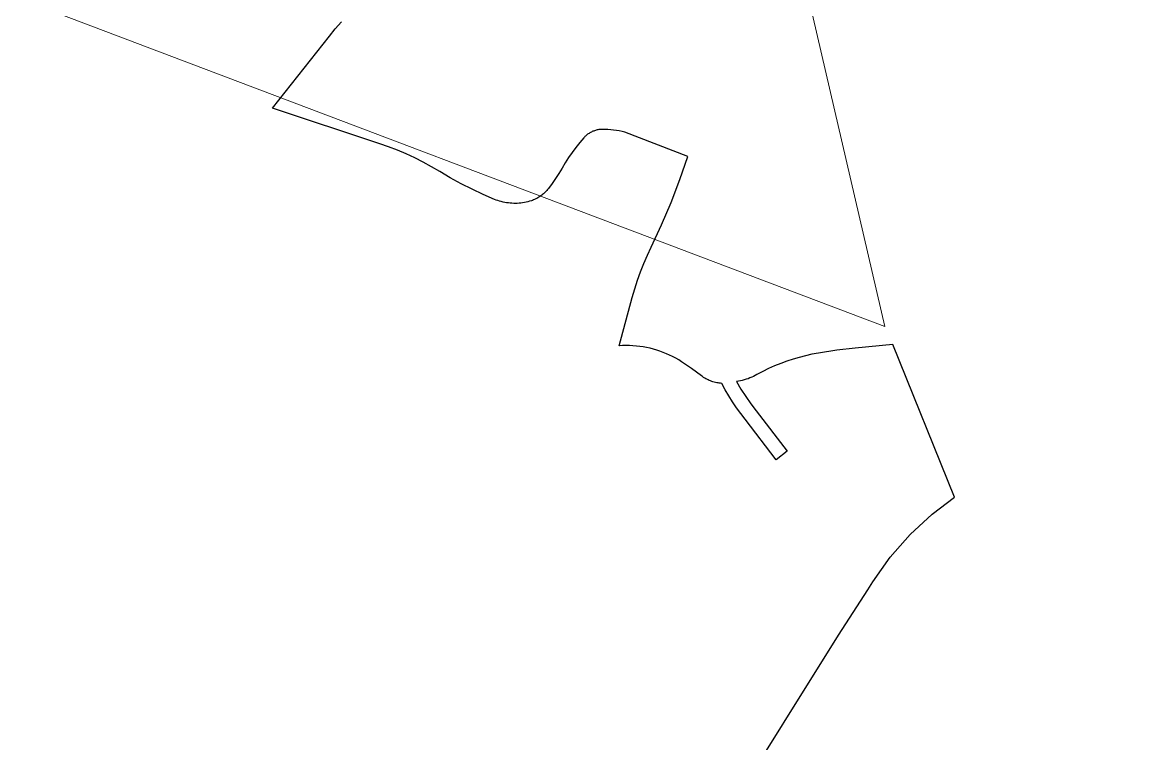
# Model space of a CAD drawing. Header units: millimetres. Extents: x 617751 to 636088, y 68402 to 77988.
# Drawn here: x 623718.1 to 623958.8, y 70150.4 to 70304.6 of the extents above; entities that cross this region are included whole.
import ezdxf

# ---------------------------------------------------------------- set-up
doc = ezdxf.new("R2010")
doc.units = ezdxf.units.MM
doc.header["$LTSCALE"] = 3
doc.header["$MEASUREMENT"] = 0
doc.layers.add('ALINHAMENTO PREDIAL', color=120, linetype='Continuous')
doc.layers.add('BAIRRO', color=30, linetype='Continuous')

msp = doc.modelspace()

# ---------------------------------------------------------------- linework, layer by layer
at = {"layer": 'ALINHAMENTO PREDIAL'}
msp.add_lwpolyline([(623869.15, 70135.72), (623892.76, 70173.51), (623899.04, 70183.24), (623900.1, 70184.95), (623903.79, 70190.18), (623908.04, 70195.03), (623912.76, 70199.42), (623917.57, 70203.01), (623904.35, 70235.71), (623896.31, 70234.92), (623892.36, 70234.46), (623888.43, 70233.86), (623887.06, 70233.6), (623885.69, 70233.3), (623884.34, 70232.95), (623883, 70232.56), (623881.67, 70232.12), (623880.36, 70231.64), (623879.06, 70231.11), (623877.79, 70230.54), (623876.53, 70229.93), (623875.29, 70229.28), (623874.92, 70229.08), (623874.54, 70228.88), (623874.16, 70228.7), (623873.77, 70228.54), (623873.37, 70228.39), (623872.97, 70228.25), (623872.56, 70228.13), (623872.15, 70228.02), (623871.74, 70227.92), (623871.32, 70227.84), (623870.9, 70227.78), (623871.87, 70226.16), (623872.9, 70224.58), (623873.97, 70223.03), (623875.1, 70221.52), (623881.75, 70212.88), (623879.38, 70211.06), (623872.73, 70219.7), (623871.81, 70220.91), (623870.93, 70222.15), (623870.08, 70223.42), (623869.27, 70224.72), (623868.51, 70226.03), (623867.78, 70227.37), (623867.5, 70227.4), (623867.22, 70227.43), (623866.95, 70227.47), (623866.68, 70227.52), (623866.4, 70227.58), (623866.13, 70227.65), (623865.87, 70227.73), (623865.6, 70227.81), (623865.34, 70227.91), (623865.09, 70228.02), (623864.83, 70228.13), (623864.58, 70228.25), (623864.34, 70228.38), (623864.1, 70228.52), (623863.86, 70228.67), (623863.63, 70228.83), (623863.41, 70228.99), (623861.31, 70230.53), (623859.16, 70231.99), (623858.54, 70232.39), (623857.9, 70232.76), (623857.24, 70233.11), (623856.58, 70233.43), (623855.91, 70233.73), (623855.22, 70234.01), (623854.53, 70234.27), (623853.83, 70234.5), (623853.12, 70234.71), (623852.4, 70234.89), (623851.68, 70235.05), (623850.95, 70235.18), (623850.22, 70235.29), (623849.49, 70235.37), (623848.75, 70235.43), (623848.01, 70235.47), (623847.27, 70235.47), (623846.53, 70235.45), (623845.79, 70235.41), (623848.61, 70245.77), (623849.15, 70247.61), (623849.74, 70249.43), (623850.38, 70251.23), (623851.09, 70253.01), (623851.85, 70254.77), (623852.66, 70256.5), (623854.88, 70261.26), (623856.93, 70266.08), (623858.81, 70270.98), (623860.51, 70275.94), (623846.99, 70281.09), (623846.41, 70281.24), (623845.81, 70281.37), (623845.21, 70281.48), (623844.61, 70281.57), (623844.01, 70281.63), (623843.4, 70281.68), (623842.8, 70281.7), (623842.19, 70281.71), (623842, 70281.7), (623841.81, 70281.69), (623841.63, 70281.67), (623841.44, 70281.65), (623841.26, 70281.62), (623841.08, 70281.58), (623840.89, 70281.53), (623840.71, 70281.48), (623840.54, 70281.43), (623840.36, 70281.36), (623840.19, 70281.3), (623840.01, 70281.22), (623839.85, 70281.14), (623839.68, 70281.05), (623839.52, 70280.96), (623839.36, 70280.86), (623839.2, 70280.76), (623839.05, 70280.65), (623838.9, 70280.53), (623838.76, 70280.41), (623838.62, 70280.29), (623838.48, 70280.16), (623838.35, 70280.03), (623838.23, 70279.89), (623837.37, 70278.88), (623836.54, 70277.84), (623835.75, 70276.77), (623834.99, 70275.68), (623834.27, 70274.56), (623833.58, 70273.43), (623832.9, 70272.3), (623832.19, 70271.19), (623831.44, 70270.11), (623830.66, 70269.04), (623830.5, 70268.84), (623830.34, 70268.65), (623830.17, 70268.46), (623829.99, 70268.28), (623829.81, 70268.11), (623829.63, 70267.94), (623829.43, 70267.77), (623829.23, 70267.61), (623829.03, 70267.46), (623828.82, 70267.32), (623828.61, 70267.19), (623828.39, 70267.06), (623828.17, 70266.94), (623827.95, 70266.82), (623827.72, 70266.72), (623827.48, 70266.62), (623827.25, 70266.53), (623827.01, 70266.44), (623826.64, 70266.33), (623826.27, 70266.23), (623825.9, 70266.14), (623825.52, 70266.07), (623825.14, 70266.01), (623824.76, 70265.96), (623824.38, 70265.92), (623824, 70265.89), (623823.62, 70265.88), (623823.23, 70265.88), (623822.85, 70265.9), (623822.47, 70265.93), (623822.09, 70265.97), (623821.71, 70266.02), (623821.33, 70266.09), (623820.96, 70266.16), (623820.58, 70266.25), (623820.21, 70266.36), (623819.85, 70266.47), (623819.49, 70266.6), (623819.13, 70266.74), (623816.71, 70267.78), (623814.33, 70268.9), (623811.98, 70270.09), (623809.67, 70271.36), (623807.4, 70272.69), (623805.65, 70273.72), (623803.87, 70274.69), (623802.06, 70275.6), (623800.22, 70276.45), (623798.36, 70277.24), (623796.47, 70277.97), (623794.56, 70278.64), (623771.62, 70286.22), (623783.81, 70301.65), (623785.07, 70303.21), (623786.37, 70304.73)], dxfattribs=at)
msp.add_lwpolyline([(623869.15, 70135.72), (623892.76, 70173.51), (623899.04, 70183.24), (623900.1, 70184.95), (623903.79, 70190.18), (623908.04, 70195.03), (623912.76, 70199.42), (623917.57, 70203.01), (623904.35, 70235.71), (623896.31, 70234.92), (623892.36, 70234.46), (623888.43, 70233.86), (623887.06, 70233.6), (623885.69, 70233.3), (623884.34, 70232.95), (623883, 70232.56), (623881.67, 70232.12), (623880.36, 70231.64), (623879.06, 70231.11), (623877.79, 70230.54), (623876.53, 70229.93), (623875.29, 70229.28), (623874.92, 70229.08), (623874.54, 70228.88), (623874.16, 70228.7), (623873.77, 70228.54), (623873.37, 70228.39), (623872.97, 70228.25), (623872.56, 70228.13), (623872.15, 70228.02), (623871.74, 70227.92), (623871.32, 70227.84), (623870.9, 70227.78), (623871.87, 70226.16), (623872.9, 70224.58), (623873.97, 70223.03), (623875.1, 70221.52), (623881.75, 70212.88), (623879.38, 70211.06), (623872.73, 70219.7), (623871.81, 70220.91), (623870.93, 70222.15), (623870.08, 70223.42), (623869.27, 70224.72), (623868.51, 70226.03), (623867.78, 70227.37), (623867.5, 70227.4), (623867.22, 70227.43), (623866.95, 70227.47), (623866.68, 70227.52), (623866.4, 70227.58), (623866.13, 70227.65), (623865.87, 70227.73), (623865.6, 70227.81), (623865.34, 70227.91), (623865.09, 70228.02), (623864.83, 70228.13), (623864.58, 70228.25), (623864.34, 70228.38), (623864.1, 70228.52), (623863.86, 70228.67), (623863.63, 70228.83), (623863.41, 70228.99), (623861.31, 70230.53), (623859.16, 70231.99), (623858.54, 70232.39), (623857.9, 70232.76), (623857.24, 70233.11), (623856.58, 70233.43), (623855.91, 70233.73), (623855.22, 70234.01), (623854.53, 70234.27), (623853.83, 70234.5), (623853.12, 70234.71), (623852.4, 70234.89), (623851.68, 70235.05), (623850.95, 70235.18), (623850.22, 70235.29), (623849.49, 70235.37), (623848.75, 70235.43), (623848.01, 70235.47), (623847.27, 70235.47), (623846.53, 70235.45), (623845.79, 70235.41), (623848.61, 70245.77), (623849.15, 70247.61), (623849.74, 70249.43), (623850.38, 70251.23), (623851.09, 70253.01), (623851.85, 70254.77), (623852.66, 70256.5), (623854.88, 70261.26), (623856.93, 70266.08), (623858.81, 70270.98), (623860.51, 70275.94), (623846.99, 70281.09), (623846.41, 70281.24), (623845.81, 70281.37), (623845.21, 70281.48), (623844.61, 70281.57), (623844.01, 70281.63), (623843.4, 70281.68), (623842.8, 70281.7), (623842.19, 70281.71), (623842, 70281.7), (623841.81, 70281.69), (623841.63, 70281.67), (623841.44, 70281.65), (623841.26, 70281.62), (623841.08, 70281.58), (623840.89, 70281.53), (623840.71, 70281.48), (623840.54, 70281.43), (623840.36, 70281.36), (623840.19, 70281.3), (623840.01, 70281.22), (623839.85, 70281.14), (623839.68, 70281.05), (623839.52, 70280.96), (623839.36, 70280.86), (623839.2, 70280.76), (623839.05, 70280.65), (623838.9, 70280.53), (623838.76, 70280.41), (623838.62, 70280.29), (623838.48, 70280.16), (623838.35, 70280.03), (623838.23, 70279.89), (623837.37, 70278.88), (623836.54, 70277.84), (623835.75, 70276.77), (623834.99, 70275.68), (623834.27, 70274.56), (623833.58, 70273.43), (623832.9, 70272.3), (623832.19, 70271.19), (623831.44, 70270.11), (623830.66, 70269.04), (623830.5, 70268.84), (623830.34, 70268.65), (623830.17, 70268.46), (623829.99, 70268.28), (623829.81, 70268.11), (623829.63, 70267.94), (623829.43, 70267.77), (623829.23, 70267.61), (623829.03, 70267.46), (623828.82, 70267.32), (623828.61, 70267.19), (623828.39, 70267.06), (623828.17, 70266.94), (623827.95, 70266.82), (623827.72, 70266.72), (623827.48, 70266.62), (623827.25, 70266.53), (623827.01, 70266.44), (623826.64, 70266.33), (623826.27, 70266.23), (623825.9, 70266.14), (623825.52, 70266.07), (623825.14, 70266.01), (623824.76, 70265.96), (623824.38, 70265.92), (623824, 70265.89), (623823.62, 70265.88), (623823.23, 70265.88), (623822.85, 70265.9), (623822.47, 70265.93), (623822.09, 70265.97), (623821.71, 70266.02), (623821.33, 70266.09), (623820.96, 70266.16), (623820.58, 70266.25), (623820.21, 70266.36), (623819.85, 70266.47), (623819.49, 70266.6), (623819.13, 70266.74), (623816.71, 70267.78), (623814.33, 70268.9), (623811.98, 70270.09), (623809.67, 70271.36), (623807.4, 70272.69), (623805.65, 70273.72), (623803.87, 70274.69), (623802.06, 70275.6), (623800.22, 70276.45), (623798.36, 70277.24), (623796.47, 70277.97), (623794.56, 70278.64), (623771.62, 70286.22), (623783.81, 70301.65), (623785.07, 70303.21), (623786.37, 70304.73)], dxfattribs=at)
msp.add_lwpolyline([(623869.15, 70135.72), (623892.76, 70173.51), (623899.04, 70183.24), (623900.1, 70184.95), (623903.79, 70190.18), (623908.04, 70195.03), (623912.76, 70199.42), (623917.57, 70203.01), (623904.35, 70235.71), (623896.31, 70234.92), (623892.36, 70234.46), (623888.43, 70233.86), (623887.06, 70233.6), (623885.69, 70233.3), (623884.34, 70232.95), (623883, 70232.56), (623881.67, 70232.12), (623880.36, 70231.64), (623879.06, 70231.11), (623877.79, 70230.54), (623876.53, 70229.93), (623875.29, 70229.28), (623874.92, 70229.08), (623874.54, 70228.88), (623874.16, 70228.7), (623873.77, 70228.54), (623873.37, 70228.39), (623872.97, 70228.25), (623872.56, 70228.13), (623872.15, 70228.02), (623871.74, 70227.92), (623871.32, 70227.84), (623870.9, 70227.78), (623871.87, 70226.16), (623872.9, 70224.58), (623873.97, 70223.03), (623875.1, 70221.52), (623881.75, 70212.88), (623879.38, 70211.06), (623872.73, 70219.7), (623871.81, 70220.91), (623870.93, 70222.15), (623870.08, 70223.42), (623869.27, 70224.72), (623868.51, 70226.03), (623867.78, 70227.37), (623867.5, 70227.4), (623867.22, 70227.43), (623866.95, 70227.47), (623866.68, 70227.52), (623866.4, 70227.58), (623866.13, 70227.65), (623865.87, 70227.73), (623865.6, 70227.81), (623865.34, 70227.91), (623865.09, 70228.02), (623864.83, 70228.13), (623864.58, 70228.25), (623864.34, 70228.38), (623864.1, 70228.52), (623863.86, 70228.67), (623863.63, 70228.83), (623863.41, 70228.99), (623861.31, 70230.53), (623859.16, 70231.99), (623858.54, 70232.39), (623857.9, 70232.76), (623857.24, 70233.11), (623856.58, 70233.43), (623855.91, 70233.73), (623855.22, 70234.01), (623854.53, 70234.27), (623853.83, 70234.5), (623853.12, 70234.71), (623852.4, 70234.89), (623851.68, 70235.05), (623850.95, 70235.18), (623850.22, 70235.29), (623849.49, 70235.37), (623848.75, 70235.43), (623848.01, 70235.47), (623847.27, 70235.47), (623846.53, 70235.45), (623845.79, 70235.41), (623848.61, 70245.77), (623849.15, 70247.61), (623849.74, 70249.43), (623850.38, 70251.23), (623851.09, 70253.01), (623851.85, 70254.77), (623852.66, 70256.5), (623854.88, 70261.26), (623856.93, 70266.08), (623858.81, 70270.98), (623860.51, 70275.94), (623846.99, 70281.09), (623846.41, 70281.24), (623845.81, 70281.37), (623845.21, 70281.48), (623844.61, 70281.57), (623844.01, 70281.63), (623843.4, 70281.68), (623842.8, 70281.7), (623842.19, 70281.71), (623842, 70281.7), (623841.81, 70281.69), (623841.63, 70281.67), (623841.44, 70281.65), (623841.26, 70281.62), (623841.08, 70281.58), (623840.89, 70281.53), (623840.71, 70281.48), (623840.54, 70281.43), (623840.36, 70281.36), (623840.19, 70281.3), (623840.01, 70281.22), (623839.85, 70281.14), (623839.68, 70281.05), (623839.52, 70280.96), (623839.36, 70280.86), (623839.2, 70280.76), (623839.05, 70280.65), (623838.9, 70280.53), (623838.76, 70280.41), (623838.62, 70280.29), (623838.48, 70280.16), (623838.35, 70280.03), (623838.23, 70279.89), (623837.37, 70278.88), (623836.54, 70277.84), (623835.75, 70276.77), (623834.99, 70275.68), (623834.27, 70274.56), (623833.58, 70273.43), (623832.9, 70272.3), (623832.19, 70271.19), (623831.44, 70270.11), (623830.66, 70269.04), (623830.5, 70268.84), (623830.34, 70268.65), (623830.17, 70268.46), (623829.99, 70268.28), (623829.81, 70268.11), (623829.63, 70267.94), (623829.43, 70267.77), (623829.23, 70267.61), (623829.03, 70267.46), (623828.82, 70267.32), (623828.61, 70267.19), (623828.39, 70267.06), (623828.17, 70266.94), (623827.95, 70266.82), (623827.72, 70266.72), (623827.48, 70266.62), (623827.25, 70266.53), (623827.01, 70266.44), (623826.64, 70266.33), (623826.27, 70266.23), (623825.9, 70266.14), (623825.52, 70266.07), (623825.14, 70266.01), (623824.76, 70265.96), (623824.38, 70265.92), (623824, 70265.89), (623823.62, 70265.88), (623823.23, 70265.88), (623822.85, 70265.9), (623822.47, 70265.93), (623822.09, 70265.97), (623821.71, 70266.02), (623821.33, 70266.09), (623820.96, 70266.16), (623820.58, 70266.25), (623820.21, 70266.36), (623819.85, 70266.47), (623819.49, 70266.6), (623819.13, 70266.74), (623816.71, 70267.78), (623814.33, 70268.9), (623811.98, 70270.09), (623809.67, 70271.36), (623807.4, 70272.69), (623805.65, 70273.72), (623803.87, 70274.69), (623802.06, 70275.6), (623800.22, 70276.45), (623798.36, 70277.24), (623796.47, 70277.97), (623794.56, 70278.64), (623771.62, 70286.22), (623783.81, 70301.65), (623785.07, 70303.21), (623786.37, 70304.73)], dxfattribs=at)
msp.add_lwpolyline([(623869.15, 70135.72), (623892.76, 70173.51), (623899.04, 70183.24), (623900.1, 70184.95), (623903.79, 70190.18), (623908.04, 70195.03), (623912.76, 70199.42), (623917.57, 70203.01), (623904.35, 70235.71), (623896.31, 70234.92), (623892.36, 70234.46), (623888.43, 70233.86), (623887.06, 70233.6), (623885.69, 70233.3), (623884.34, 70232.95), (623883, 70232.56), (623881.67, 70232.12), (623880.36, 70231.64), (623879.06, 70231.11), (623877.79, 70230.54), (623876.53, 70229.93), (623875.29, 70229.28), (623874.92, 70229.08), (623874.54, 70228.88), (623874.16, 70228.7), (623873.77, 70228.54), (623873.37, 70228.39), (623872.97, 70228.25), (623872.56, 70228.13), (623872.15, 70228.02), (623871.74, 70227.92), (623871.32, 70227.84), (623870.9, 70227.78), (623871.87, 70226.16), (623872.9, 70224.58), (623873.97, 70223.03), (623875.1, 70221.52), (623881.75, 70212.88), (623879.38, 70211.06), (623872.73, 70219.7), (623871.81, 70220.91), (623870.93, 70222.15), (623870.08, 70223.42), (623869.27, 70224.72), (623868.51, 70226.03), (623867.78, 70227.37), (623867.5, 70227.4), (623867.22, 70227.43), (623866.95, 70227.47), (623866.68, 70227.52), (623866.4, 70227.58), (623866.13, 70227.65), (623865.87, 70227.73), (623865.6, 70227.81), (623865.34, 70227.91), (623865.09, 70228.02), (623864.83, 70228.13), (623864.58, 70228.25), (623864.34, 70228.38), (623864.1, 70228.52), (623863.86, 70228.67), (623863.63, 70228.83), (623863.41, 70228.99), (623861.31, 70230.53), (623859.16, 70231.99), (623858.54, 70232.39), (623857.9, 70232.76), (623857.24, 70233.11), (623856.58, 70233.43), (623855.91, 70233.73), (623855.22, 70234.01), (623854.53, 70234.27), (623853.83, 70234.5), (623853.12, 70234.71), (623852.4, 70234.89), (623851.68, 70235.05), (623850.95, 70235.18), (623850.22, 70235.29), (623849.49, 70235.37), (623848.75, 70235.43), (623848.01, 70235.47), (623847.27, 70235.47), (623846.53, 70235.45), (623845.79, 70235.41), (623848.61, 70245.77), (623849.15, 70247.61), (623849.74, 70249.43), (623850.38, 70251.23), (623851.09, 70253.01), (623851.85, 70254.77), (623852.66, 70256.5), (623854.88, 70261.26), (623856.93, 70266.08), (623858.81, 70270.98), (623860.51, 70275.94), (623846.99, 70281.09), (623846.41, 70281.24), (623845.81, 70281.37), (623845.21, 70281.48), (623844.61, 70281.57), (623844.01, 70281.63), (623843.4, 70281.68), (623842.8, 70281.7), (623842.19, 70281.71), (623842, 70281.7), (623841.81, 70281.69), (623841.63, 70281.67), (623841.44, 70281.65), (623841.26, 70281.62), (623841.08, 70281.58), (623840.89, 70281.53), (623840.71, 70281.48), (623840.54, 70281.43), (623840.36, 70281.36), (623840.19, 70281.3), (623840.01, 70281.22), (623839.85, 70281.14), (623839.68, 70281.05), (623839.52, 70280.96), (623839.36, 70280.86), (623839.2, 70280.76), (623839.05, 70280.65), (623838.9, 70280.53), (623838.76, 70280.41), (623838.62, 70280.29), (623838.48, 70280.16), (623838.35, 70280.03), (623838.23, 70279.89), (623837.37, 70278.88), (623836.54, 70277.84), (623835.75, 70276.77), (623834.99, 70275.68), (623834.27, 70274.56), (623833.58, 70273.43), (623832.9, 70272.3), (623832.19, 70271.19), (623831.44, 70270.11), (623830.66, 70269.04), (623830.5, 70268.84), (623830.34, 70268.65), (623830.17, 70268.46), (623829.99, 70268.28), (623829.81, 70268.11), (623829.63, 70267.94), (623829.43, 70267.77), (623829.23, 70267.61), (623829.03, 70267.46), (623828.82, 70267.32), (623828.61, 70267.19), (623828.39, 70267.06), (623828.17, 70266.94), (623827.95, 70266.82), (623827.72, 70266.72), (623827.48, 70266.62), (623827.25, 70266.53), (623827.01, 70266.44), (623826.64, 70266.33), (623826.27, 70266.23), (623825.9, 70266.14), (623825.52, 70266.07), (623825.14, 70266.01), (623824.76, 70265.96), (623824.38, 70265.92), (623824, 70265.89), (623823.62, 70265.88), (623823.23, 70265.88), (623822.85, 70265.9), (623822.47, 70265.93), (623822.09, 70265.97), (623821.71, 70266.02), (623821.33, 70266.09), (623820.96, 70266.16), (623820.58, 70266.25), (623820.21, 70266.36), (623819.85, 70266.47), (623819.49, 70266.6), (623819.13, 70266.74), (623816.71, 70267.78), (623814.33, 70268.9), (623811.98, 70270.09), (623809.67, 70271.36), (623807.4, 70272.69), (623805.65, 70273.72), (623803.87, 70274.69), (623802.06, 70275.6), (623800.22, 70276.45), (623798.36, 70277.24), (623796.47, 70277.97), (623794.56, 70278.64), (623771.62, 70286.22), (623783.81, 70301.65), (623785.07, 70303.21), (623786.37, 70304.73)], dxfattribs=at)
msp.add_lwpolyline([(623869.15, 70135.72), (623892.76, 70173.51), (623899.04, 70183.24), (623900.1, 70184.95), (623903.79, 70190.18), (623908.04, 70195.03), (623912.76, 70199.42), (623917.57, 70203.01), (623904.35, 70235.71), (623896.31, 70234.92), (623892.36, 70234.46), (623888.43, 70233.86), (623887.06, 70233.6), (623885.69, 70233.3), (623884.34, 70232.95), (623883, 70232.56), (623881.67, 70232.12), (623880.36, 70231.64), (623879.06, 70231.11), (623877.79, 70230.54), (623876.53, 70229.93), (623875.29, 70229.28), (623874.92, 70229.08), (623874.54, 70228.88), (623874.16, 70228.7), (623873.77, 70228.54), (623873.37, 70228.39), (623872.97, 70228.25), (623872.56, 70228.13), (623872.15, 70228.02), (623871.74, 70227.92), (623871.32, 70227.84), (623870.9, 70227.78), (623871.87, 70226.16), (623872.9, 70224.58), (623873.97, 70223.03), (623875.1, 70221.52), (623881.75, 70212.88), (623879.38, 70211.06), (623872.73, 70219.7), (623871.81, 70220.91), (623870.93, 70222.15), (623870.08, 70223.42), (623869.27, 70224.72), (623868.51, 70226.03), (623867.78, 70227.37), (623867.5, 70227.4), (623867.22, 70227.43), (623866.95, 70227.47), (623866.68, 70227.52), (623866.4, 70227.58), (623866.13, 70227.65), (623865.87, 70227.73), (623865.6, 70227.81), (623865.34, 70227.91), (623865.09, 70228.02), (623864.83, 70228.13), (623864.58, 70228.25), (623864.34, 70228.38), (623864.1, 70228.52), (623863.86, 70228.67), (623863.63, 70228.83), (623863.41, 70228.99), (623861.31, 70230.53), (623859.16, 70231.99), (623858.54, 70232.39), (623857.9, 70232.76), (623857.24, 70233.11), (623856.58, 70233.43), (623855.91, 70233.73), (623855.22, 70234.01), (623854.53, 70234.27), (623853.83, 70234.5), (623853.12, 70234.71), (623852.4, 70234.89), (623851.68, 70235.05), (623850.95, 70235.18), (623850.22, 70235.29), (623849.49, 70235.37), (623848.75, 70235.43), (623848.01, 70235.47), (623847.27, 70235.47), (623846.53, 70235.45), (623845.79, 70235.41), (623848.61, 70245.77), (623849.15, 70247.61), (623849.74, 70249.43), (623850.38, 70251.23), (623851.09, 70253.01), (623851.85, 70254.77), (623852.66, 70256.5), (623854.88, 70261.26), (623856.93, 70266.08), (623858.81, 70270.98), (623860.51, 70275.94), (623846.99, 70281.09), (623846.41, 70281.24), (623845.81, 70281.37), (623845.21, 70281.48), (623844.61, 70281.57), (623844.01, 70281.63), (623843.4, 70281.68), (623842.8, 70281.7), (623842.19, 70281.71), (623842, 70281.7), (623841.81, 70281.69), (623841.63, 70281.67), (623841.44, 70281.65), (623841.26, 70281.62), (623841.08, 70281.58), (623840.89, 70281.53), (623840.71, 70281.48), (623840.54, 70281.43), (623840.36, 70281.36), (623840.19, 70281.3), (623840.01, 70281.22), (623839.85, 70281.14), (623839.68, 70281.05), (623839.52, 70280.96), (623839.36, 70280.86), (623839.2, 70280.76), (623839.05, 70280.65), (623838.9, 70280.53), (623838.76, 70280.41), (623838.62, 70280.29), (623838.48, 70280.16), (623838.35, 70280.03), (623838.23, 70279.89), (623837.37, 70278.88), (623836.54, 70277.84), (623835.75, 70276.77), (623834.99, 70275.68), (623834.27, 70274.56), (623833.58, 70273.43), (623832.9, 70272.3), (623832.19, 70271.19), (623831.44, 70270.11), (623830.66, 70269.04), (623830.5, 70268.84), (623830.34, 70268.65), (623830.17, 70268.46), (623829.99, 70268.28), (623829.81, 70268.11), (623829.63, 70267.94), (623829.43, 70267.77), (623829.23, 70267.61), (623829.03, 70267.46), (623828.82, 70267.32), (623828.61, 70267.19), (623828.39, 70267.06), (623828.17, 70266.94), (623827.95, 70266.82), (623827.72, 70266.72), (623827.48, 70266.62), (623827.25, 70266.53), (623827.01, 70266.44), (623826.64, 70266.33), (623826.27, 70266.23), (623825.9, 70266.14), (623825.52, 70266.07), (623825.14, 70266.01), (623824.76, 70265.96), (623824.38, 70265.92), (623824, 70265.89), (623823.62, 70265.88), (623823.23, 70265.88), (623822.85, 70265.9), (623822.47, 70265.93), (623822.09, 70265.97), (623821.71, 70266.02), (623821.33, 70266.09), (623820.96, 70266.16), (623820.58, 70266.25), (623820.21, 70266.36), (623819.85, 70266.47), (623819.49, 70266.6), (623819.13, 70266.74), (623816.71, 70267.78), (623814.33, 70268.9), (623811.98, 70270.09), (623809.67, 70271.36), (623807.4, 70272.69), (623805.65, 70273.72), (623803.87, 70274.69), (623802.06, 70275.6), (623800.22, 70276.45), (623798.36, 70277.24), (623796.47, 70277.97), (623794.56, 70278.64), (623771.62, 70286.22), (623783.81, 70301.65), (623785.07, 70303.21), (623786.37, 70304.73)], dxfattribs=at)
msp.add_lwpolyline([(623869.15, 70135.72), (623892.76, 70173.51), (623899.04, 70183.24), (623900.1, 70184.95), (623903.79, 70190.18), (623908.04, 70195.03), (623912.76, 70199.42), (623917.57, 70203.01), (623904.35, 70235.71), (623896.31, 70234.92), (623892.36, 70234.46), (623888.43, 70233.86), (623887.06, 70233.6), (623885.69, 70233.3), (623884.34, 70232.95), (623883, 70232.56), (623881.67, 70232.12), (623880.36, 70231.64), (623879.06, 70231.11), (623877.79, 70230.54), (623876.53, 70229.93), (623875.29, 70229.28), (623874.92, 70229.08), (623874.54, 70228.88), (623874.16, 70228.7), (623873.77, 70228.54), (623873.37, 70228.39), (623872.97, 70228.25), (623872.56, 70228.13), (623872.15, 70228.02), (623871.74, 70227.92), (623871.32, 70227.84), (623870.9, 70227.78), (623871.87, 70226.16), (623872.9, 70224.58), (623873.97, 70223.03), (623875.1, 70221.52), (623881.75, 70212.88), (623879.38, 70211.06), (623872.73, 70219.7), (623871.81, 70220.91), (623870.93, 70222.15), (623870.08, 70223.42), (623869.27, 70224.72), (623868.51, 70226.03), (623867.78, 70227.37), (623867.5, 70227.4), (623867.22, 70227.43), (623866.95, 70227.47), (623866.68, 70227.52), (623866.4, 70227.58), (623866.13, 70227.65), (623865.87, 70227.73), (623865.6, 70227.81), (623865.34, 70227.91), (623865.09, 70228.02), (623864.83, 70228.13), (623864.58, 70228.25), (623864.34, 70228.38), (623864.1, 70228.52), (623863.86, 70228.67), (623863.63, 70228.83), (623863.41, 70228.99), (623861.31, 70230.53), (623859.16, 70231.99), (623858.54, 70232.39), (623857.9, 70232.76), (623857.24, 70233.11), (623856.58, 70233.43), (623855.91, 70233.73), (623855.22, 70234.01), (623854.53, 70234.27), (623853.83, 70234.5), (623853.12, 70234.71), (623852.4, 70234.89), (623851.68, 70235.05), (623850.95, 70235.18), (623850.22, 70235.29), (623849.49, 70235.37), (623848.75, 70235.43), (623848.01, 70235.47), (623847.27, 70235.47), (623846.53, 70235.45), (623845.79, 70235.41), (623848.61, 70245.77), (623849.15, 70247.61), (623849.74, 70249.43), (623850.38, 70251.23), (623851.09, 70253.01), (623851.85, 70254.77), (623852.66, 70256.5), (623854.88, 70261.26), (623856.93, 70266.08), (623858.81, 70270.98), (623860.51, 70275.94), (623846.99, 70281.09), (623846.41, 70281.24), (623845.81, 70281.37), (623845.21, 70281.48), (623844.61, 70281.57), (623844.01, 70281.63), (623843.4, 70281.68), (623842.8, 70281.7), (623842.19, 70281.71), (623842, 70281.7), (623841.81, 70281.69), (623841.63, 70281.67), (623841.44, 70281.65), (623841.26, 70281.62), (623841.08, 70281.58), (623840.89, 70281.53), (623840.71, 70281.48), (623840.54, 70281.43), (623840.36, 70281.36), (623840.19, 70281.3), (623840.01, 70281.22), (623839.85, 70281.14), (623839.68, 70281.05), (623839.52, 70280.96), (623839.36, 70280.86), (623839.2, 70280.76), (623839.05, 70280.65), (623838.9, 70280.53), (623838.76, 70280.41), (623838.62, 70280.29), (623838.48, 70280.16), (623838.35, 70280.03), (623838.23, 70279.89), (623837.37, 70278.88), (623836.54, 70277.84), (623835.75, 70276.77), (623834.99, 70275.68), (623834.27, 70274.56), (623833.58, 70273.43), (623832.9, 70272.3), (623832.19, 70271.19), (623831.44, 70270.11), (623830.66, 70269.04), (623830.5, 70268.84), (623830.34, 70268.65), (623830.17, 70268.46), (623829.99, 70268.28), (623829.81, 70268.11), (623829.63, 70267.94), (623829.43, 70267.77), (623829.23, 70267.61), (623829.03, 70267.46), (623828.82, 70267.32), (623828.61, 70267.19), (623828.39, 70267.06), (623828.17, 70266.94), (623827.95, 70266.82), (623827.72, 70266.72), (623827.48, 70266.62), (623827.25, 70266.53), (623827.01, 70266.44), (623826.64, 70266.33), (623826.27, 70266.23), (623825.9, 70266.14), (623825.52, 70266.07), (623825.14, 70266.01), (623824.76, 70265.96), (623824.38, 70265.92), (623824, 70265.89), (623823.62, 70265.88), (623823.23, 70265.88), (623822.85, 70265.9), (623822.47, 70265.93), (623822.09, 70265.97), (623821.71, 70266.02), (623821.33, 70266.09), (623820.96, 70266.16), (623820.58, 70266.25), (623820.21, 70266.36), (623819.85, 70266.47), (623819.49, 70266.6), (623819.13, 70266.74), (623816.71, 70267.78), (623814.33, 70268.9), (623811.98, 70270.09), (623809.67, 70271.36), (623807.4, 70272.69), (623805.65, 70273.72), (623803.87, 70274.69), (623802.06, 70275.6), (623800.22, 70276.45), (623798.36, 70277.24), (623796.47, 70277.97), (623794.56, 70278.64), (623771.62, 70286.22), (623783.81, 70301.65), (623785.07, 70303.21), (623786.37, 70304.73)], dxfattribs=at)
msp.add_lwpolyline([(623869.15, 70135.72), (623892.76, 70173.51), (623899.04, 70183.24), (623900.1, 70184.95), (623903.79, 70190.18), (623908.04, 70195.03), (623912.76, 70199.42), (623917.57, 70203.01), (623904.35, 70235.71), (623896.31, 70234.92), (623892.36, 70234.46), (623888.43, 70233.86), (623887.06, 70233.6), (623885.69, 70233.3), (623884.34, 70232.95), (623883, 70232.56), (623881.67, 70232.12), (623880.36, 70231.64), (623879.06, 70231.11), (623877.79, 70230.54), (623876.53, 70229.93), (623875.29, 70229.28), (623874.92, 70229.08), (623874.54, 70228.88), (623874.16, 70228.7), (623873.77, 70228.54), (623873.37, 70228.39), (623872.97, 70228.25), (623872.56, 70228.13), (623872.15, 70228.02), (623871.74, 70227.92), (623871.32, 70227.84), (623870.9, 70227.78), (623871.87, 70226.16), (623872.9, 70224.58), (623873.97, 70223.03), (623875.1, 70221.52), (623881.75, 70212.88), (623879.38, 70211.06), (623872.73, 70219.7), (623871.81, 70220.91), (623870.93, 70222.15), (623870.08, 70223.42), (623869.27, 70224.72), (623868.51, 70226.03), (623867.78, 70227.37), (623867.5, 70227.4), (623867.22, 70227.43), (623866.95, 70227.47), (623866.68, 70227.52), (623866.4, 70227.58), (623866.13, 70227.65), (623865.87, 70227.73), (623865.6, 70227.81), (623865.34, 70227.91), (623865.09, 70228.02), (623864.83, 70228.13), (623864.58, 70228.25), (623864.34, 70228.38), (623864.1, 70228.52), (623863.86, 70228.67), (623863.63, 70228.83), (623863.41, 70228.99), (623861.31, 70230.53), (623859.16, 70231.99), (623858.54, 70232.39), (623857.9, 70232.76), (623857.24, 70233.11), (623856.58, 70233.43), (623855.91, 70233.73), (623855.22, 70234.01), (623854.53, 70234.27), (623853.83, 70234.5), (623853.12, 70234.71), (623852.4, 70234.89), (623851.68, 70235.05), (623850.95, 70235.18), (623850.22, 70235.29), (623849.49, 70235.37), (623848.75, 70235.43), (623848.01, 70235.47), (623847.27, 70235.47), (623846.53, 70235.45), (623845.79, 70235.41), (623848.61, 70245.77), (623849.15, 70247.61), (623849.74, 70249.43), (623850.38, 70251.23), (623851.09, 70253.01), (623851.85, 70254.77), (623852.66, 70256.5), (623854.88, 70261.26), (623856.93, 70266.08), (623858.81, 70270.98), (623860.51, 70275.94), (623846.99, 70281.09), (623846.41, 70281.24), (623845.81, 70281.37), (623845.21, 70281.48), (623844.61, 70281.57), (623844.01, 70281.63), (623843.4, 70281.68), (623842.8, 70281.7), (623842.19, 70281.71), (623842, 70281.7), (623841.81, 70281.69), (623841.63, 70281.67), (623841.44, 70281.65), (623841.26, 70281.62), (623841.08, 70281.58), (623840.89, 70281.53), (623840.71, 70281.48), (623840.54, 70281.43), (623840.36, 70281.36), (623840.19, 70281.3), (623840.01, 70281.22), (623839.85, 70281.14), (623839.68, 70281.05), (623839.52, 70280.96), (623839.36, 70280.86), (623839.2, 70280.76), (623839.05, 70280.65), (623838.9, 70280.53), (623838.76, 70280.41), (623838.62, 70280.29), (623838.48, 70280.16), (623838.35, 70280.03), (623838.23, 70279.89), (623837.37, 70278.88), (623836.54, 70277.84), (623835.75, 70276.77), (623834.99, 70275.68), (623834.27, 70274.56), (623833.58, 70273.43), (623832.9, 70272.3), (623832.19, 70271.19), (623831.44, 70270.11), (623830.66, 70269.04), (623830.5, 70268.84), (623830.34, 70268.65), (623830.17, 70268.46), (623829.99, 70268.28), (623829.81, 70268.11), (623829.63, 70267.94), (623829.43, 70267.77), (623829.23, 70267.61), (623829.03, 70267.46), (623828.82, 70267.32), (623828.61, 70267.19), (623828.39, 70267.06), (623828.17, 70266.94), (623827.95, 70266.82), (623827.72, 70266.72), (623827.48, 70266.62), (623827.25, 70266.53), (623827.01, 70266.44), (623826.64, 70266.33), (623826.27, 70266.23), (623825.9, 70266.14), (623825.52, 70266.07), (623825.14, 70266.01), (623824.76, 70265.96), (623824.38, 70265.92), (623824, 70265.89), (623823.62, 70265.88), (623823.23, 70265.88), (623822.85, 70265.9), (623822.47, 70265.93), (623822.09, 70265.97), (623821.71, 70266.02), (623821.33, 70266.09), (623820.96, 70266.16), (623820.58, 70266.25), (623820.21, 70266.36), (623819.85, 70266.47), (623819.49, 70266.6), (623819.13, 70266.74), (623816.71, 70267.78), (623814.33, 70268.9), (623811.98, 70270.09), (623809.67, 70271.36), (623807.4, 70272.69), (623805.65, 70273.72), (623803.87, 70274.69), (623802.06, 70275.6), (623800.22, 70276.45), (623798.36, 70277.24), (623796.47, 70277.97), (623794.56, 70278.64), (623771.62, 70286.22), (623783.81, 70301.65), (623785.07, 70303.21), (623786.37, 70304.73)], dxfattribs=at)
msp.add_lwpolyline([(623869.15, 70135.72), (623892.76, 70173.51), (623899.04, 70183.24), (623900.1, 70184.95), (623903.79, 70190.18), (623908.04, 70195.03), (623912.76, 70199.42), (623917.57, 70203.01), (623904.35, 70235.71), (623896.31, 70234.92), (623892.36, 70234.46), (623888.43, 70233.86), (623887.06, 70233.6), (623885.69, 70233.3), (623884.34, 70232.95), (623883, 70232.56), (623881.67, 70232.12), (623880.36, 70231.64), (623879.06, 70231.11), (623877.79, 70230.54), (623876.53, 70229.93), (623875.29, 70229.28), (623874.92, 70229.08), (623874.54, 70228.88), (623874.16, 70228.7), (623873.77, 70228.54), (623873.37, 70228.39), (623872.97, 70228.25), (623872.56, 70228.13), (623872.15, 70228.02), (623871.74, 70227.92), (623871.32, 70227.84), (623870.9, 70227.78), (623871.87, 70226.16), (623872.9, 70224.58), (623873.97, 70223.03), (623875.1, 70221.52), (623881.75, 70212.88), (623879.38, 70211.06), (623872.73, 70219.7), (623871.81, 70220.91), (623870.93, 70222.15), (623870.08, 70223.42), (623869.27, 70224.72), (623868.51, 70226.03), (623867.78, 70227.37), (623867.5, 70227.4), (623867.22, 70227.43), (623866.95, 70227.47), (623866.68, 70227.52), (623866.4, 70227.58), (623866.13, 70227.65), (623865.87, 70227.73), (623865.6, 70227.81), (623865.34, 70227.91), (623865.09, 70228.02), (623864.83, 70228.13), (623864.58, 70228.25), (623864.34, 70228.38), (623864.1, 70228.52), (623863.86, 70228.67), (623863.63, 70228.83), (623863.41, 70228.99), (623861.31, 70230.53), (623859.16, 70231.99), (623858.54, 70232.39), (623857.9, 70232.76), (623857.24, 70233.11), (623856.58, 70233.43), (623855.91, 70233.73), (623855.22, 70234.01), (623854.53, 70234.27), (623853.83, 70234.5), (623853.12, 70234.71), (623852.4, 70234.89), (623851.68, 70235.05), (623850.95, 70235.18), (623850.22, 70235.29), (623849.49, 70235.37), (623848.75, 70235.43), (623848.01, 70235.47), (623847.27, 70235.47), (623846.53, 70235.45), (623845.79, 70235.41), (623848.61, 70245.77), (623849.15, 70247.61), (623849.74, 70249.43), (623850.38, 70251.23), (623851.09, 70253.01), (623851.85, 70254.77), (623852.66, 70256.5), (623854.88, 70261.26), (623856.93, 70266.08), (623858.81, 70270.98), (623860.51, 70275.94), (623846.99, 70281.09), (623846.41, 70281.24), (623845.81, 70281.37), (623845.21, 70281.48), (623844.61, 70281.57), (623844.01, 70281.63), (623843.4, 70281.68), (623842.8, 70281.7), (623842.19, 70281.71), (623842, 70281.7), (623841.81, 70281.69), (623841.63, 70281.67), (623841.44, 70281.65), (623841.26, 70281.62), (623841.08, 70281.58), (623840.89, 70281.53), (623840.71, 70281.48), (623840.54, 70281.43), (623840.36, 70281.36), (623840.19, 70281.3), (623840.01, 70281.22), (623839.85, 70281.14), (623839.68, 70281.05), (623839.52, 70280.96), (623839.36, 70280.86), (623839.2, 70280.76), (623839.05, 70280.65), (623838.9, 70280.53), (623838.76, 70280.41), (623838.62, 70280.29), (623838.48, 70280.16), (623838.35, 70280.03), (623838.23, 70279.89), (623837.37, 70278.88), (623836.54, 70277.84), (623835.75, 70276.77), (623834.99, 70275.68), (623834.27, 70274.56), (623833.58, 70273.43), (623832.9, 70272.3), (623832.19, 70271.19), (623831.44, 70270.11), (623830.66, 70269.04), (623830.5, 70268.84), (623830.34, 70268.65), (623830.17, 70268.46), (623829.99, 70268.28), (623829.81, 70268.11), (623829.63, 70267.94), (623829.43, 70267.77), (623829.23, 70267.61), (623829.03, 70267.46), (623828.82, 70267.32), (623828.61, 70267.19), (623828.39, 70267.06), (623828.17, 70266.94), (623827.95, 70266.82), (623827.72, 70266.72), (623827.48, 70266.62), (623827.25, 70266.53), (623827.01, 70266.44), (623826.64, 70266.33), (623826.27, 70266.23), (623825.9, 70266.14), (623825.52, 70266.07), (623825.14, 70266.01), (623824.76, 70265.96), (623824.38, 70265.92), (623824, 70265.89), (623823.62, 70265.88), (623823.23, 70265.88), (623822.85, 70265.9), (623822.47, 70265.93), (623822.09, 70265.97), (623821.71, 70266.02), (623821.33, 70266.09), (623820.96, 70266.16), (623820.58, 70266.25), (623820.21, 70266.36), (623819.85, 70266.47), (623819.49, 70266.6), (623819.13, 70266.74), (623816.71, 70267.78), (623814.33, 70268.9), (623811.98, 70270.09), (623809.67, 70271.36), (623807.4, 70272.69), (623805.65, 70273.72), (623803.87, 70274.69), (623802.06, 70275.6), (623800.22, 70276.45), (623798.36, 70277.24), (623796.47, 70277.97), (623794.56, 70278.64), (623771.62, 70286.22), (623783.81, 70301.65), (623785.07, 70303.21), (623786.37, 70304.73)], dxfattribs=at)
at = {"layer": 'BAIRRO', "lineweight": 20}
msp.add_lwpolyline([(621836.65, 70352.57), (621998.65, 70417.57), (622216.65, 70506.57), (622274.65, 70524.57), (622443.65, 70550.57), (622689.65, 70556.57), (622996.65, 70582.57), (623902.65, 70239.57), (623873.65, 70364.57), (623837.65, 70410.57), (623719.65, 70465.57), (623631.65, 70576.57), (623647.65, 70677.57), (623755.65, 70682.57), (623866.65, 70611.57), (623952.65, 70494.57), (624082.65, 70465.57)], dxfattribs=at)

doc.saveas('drawing.dxf')
